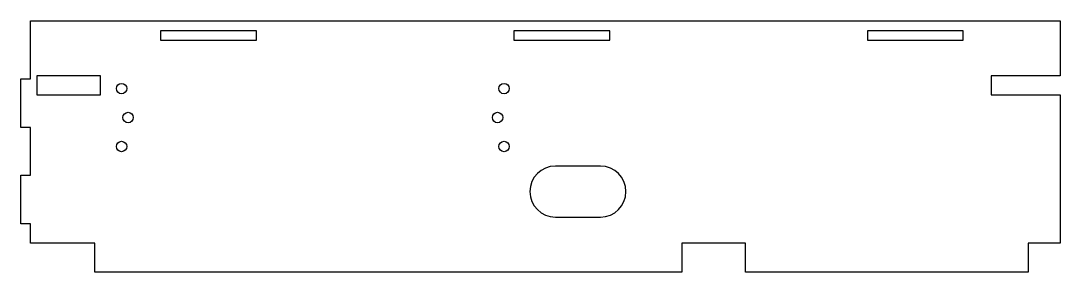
# Model space of a CAD drawing. Header units: millimetres. Extents: x 0 to 323, y 0 to 78.
import ezdxf

# ---------------------------------------------------------------- set-up
doc = ezdxf.new("R2010")
doc.units = ezdxf.units.MM
doc.layers.add('CUT', color=1, linetype='Continuous')

msp = doc.modelspace()

# ---------------------------------------------------------------- linework, layer by layer
at = {"layer": 'CUT'}
for points in [[(301.875, 60.925), (301.875, 55.075), (323.375, 55.075), (323.375, 8.925), (313.375, 8.925), (313.375, -0.075), (225.4583, -0.075), (225.4583, 8.925), (205.6083, 8.925), (205.6083, -0.075), (22.925, -0.075), (22.925, 8.925), (2.925, 8.925), (2.925, 14.925), (-0.075, 14.925), (-0.075, 30.075), (2.925, 30.075), (2.925, 44.925), (-0.075, 44.925), (-0.075, 60.075), (2.925, 60.075), (2.925, 78.075), (323.375, 78.075), (323.375, 60.925)], [(43.375, 72.075), (73.225, 72.075), (73.225, 74.925), (43.375, 74.925)], [(153.375, 74.925), (153.375, 72.075), (183.225, 72.075), (183.225, 74.925)], [(263.375, 74.925), (263.375, 72.075), (293.225, 72.075), (293.225, 74.925)], [(4.875, 55.075), (24.725, 55.075), (24.725, 60.925), (4.875, 60.925)]]:
    msp.add_lwpolyline(points, close=True, dxfattribs=at)
msp.add_lwpolyline([(180.3, 32.925), (166.3, 32.925, 1), (166.3, 17.075), (180.3, 17.075, 1)], format="xyb", close=True, dxfattribs=at)
for centre in [(31.3, 57), (150.3, 57), (33.3, 48), (148.3, 48), (31.3, 39), (150.3, 39)]:
    msp.add_circle(centre, 1.625, dxfattribs=at)

doc.saveas('drawing.dxf')
